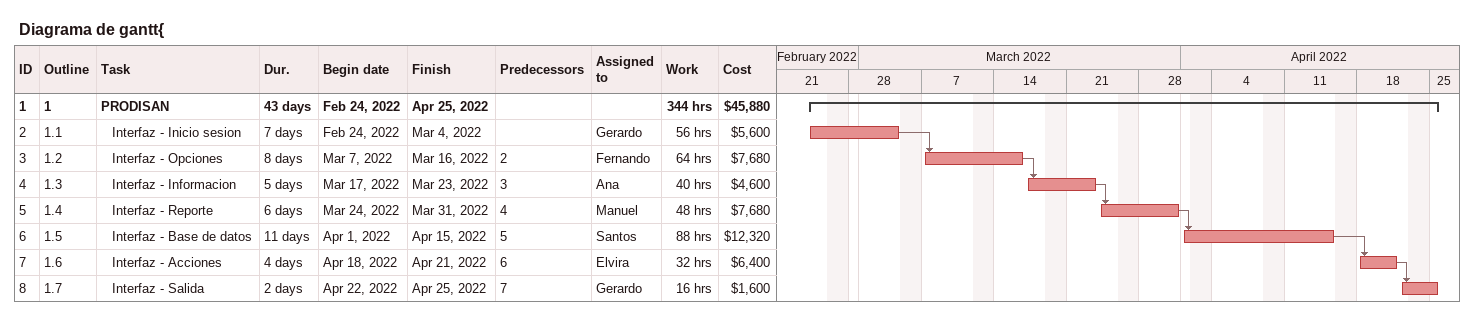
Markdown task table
Diagrama de gantt{

| ID | WBS | Task | Duration | Start | Finish | Predecessors | Resources | Work (h) | Cost ($) |
|---|---|---|---|---|---|---|---|---|---|
| 1 | 1 | **PRODISAN** | 43d | 2022-02-24 | 2022-04-25 |  |  | 344 | 45880 |
| 2 | 1.1 | Interfaz - Inicio sesion | 7d | 2022-02-24 | 2022-03-04 |  | Gerardo | 56 | 5600 |
| 3 | 1.2 | Interfaz - Opciones | 8d | 2022-03-07 | 2022-03-16 | 2 | Fernando | 64 | 7680 |
| 4 | 1.3 | Interfaz - Informacion | 5d | 2022-03-17 | 2022-03-23 | 3 | Ana | 40 | 4600 |
| 5 | 1.4 | Interfaz - Reporte | 6d | 2022-03-24 | 2022-03-31 | 4 | Manuel | 48 | 7680 |
| 6 | 1.5 | Interfaz - Base de datos | 11d | 2022-04-01 | 2022-04-15 | 5 | Santos | 88 | 12320 |
| 7 | 1.6 | Interfaz - Acciones | 4d | 2022-04-18 | 2022-04-21 | 6 | Elvira | 32 | 6400 |
| 8 | 1.7 | Interfaz - Salida | 2d | 2022-04-22 | 2022-04-25 | 7 | Gerardo | 16 | 1600 |
